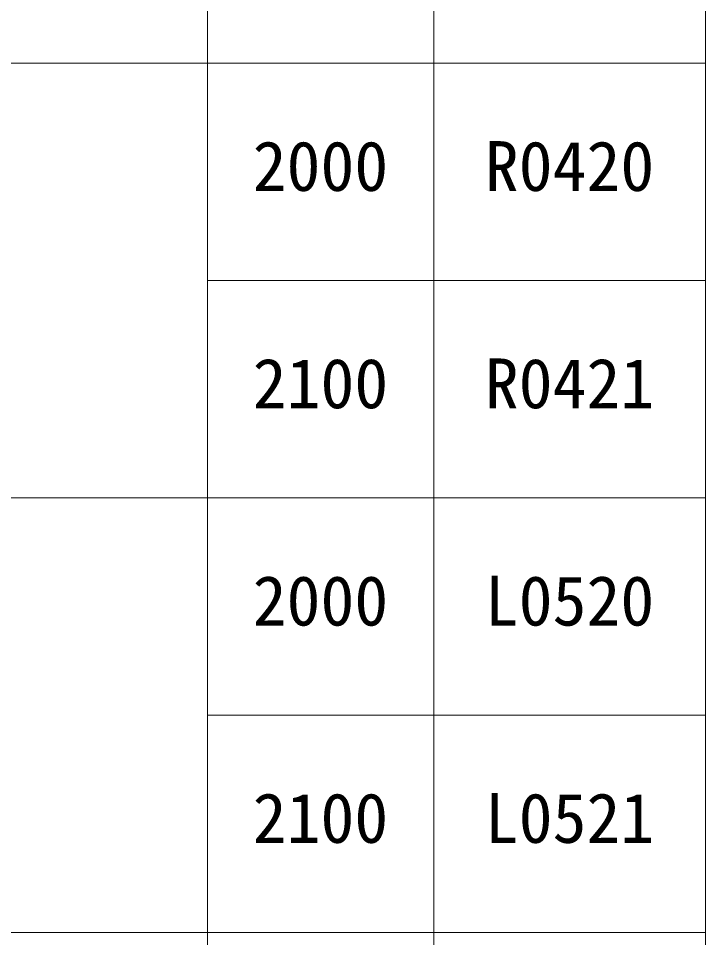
# Model space of a CAD drawing. Units: millimetres at full size, sheet at 1:30; details may follow other scales. Extents: x -6149 to 5151, y -9003 to 3076.
# Drawn here: x -4567 to -3049, y -174 to 1856 of the extents above; entities that cross this region are included whole.
import ezdxf
from ezdxf.enums import TextEntityAlignment as Align

# ---------------------------------------------------------------- set-up
doc = ezdxf.new("R2010")
doc.units = ezdxf.units.MM
doc.header["$LTSCALE"] = 30
doc.linetypes.add('DOUBLE_CHAIN1', pattern=[8.8, 5, -1, 0.6, -0.6, 0.6, -1])
doc.layers.add('0-0', color=7, linetype='DOUBLE_CHAIN1', lineweight=9)
doc.layers.add('0-3', color=7, linetype='DOUBLE_CHAIN1', lineweight=9)
doc.layers.add('0-9', color=7, linetype='Continuous')
doc.styles.add('ＭＳ ゴシック', font='')
doc.styles.get('ＭＳ ゴシック').set_extended_font_data('MS Gothic')

msp = doc.modelspace()

# ---------------------------------------------------------------- linework, layer by layer
at = {"layer": '0-0', "linetype": 'Continuous'}
for p, q in [((-4149.35, 2917.17), (-4149.35, 1757.17)), ((-4149.35, 2917.17), (-4149.35, 1757.17)), ((-3649.35, 2917.17), (-3649.35, 1757.17)), ((-3649.35, 2917.17), (-3649.35, 1757.17)), ((-3049.35, 2917.17), (-3049.35, -3042.83)), ((-5649.35, 1757.17), (-3049.35, 1757.17)), ((-5649.35, 1757.17), (-3286.99, 1757.17)), ((-5649.35, 1757.17), (-3049.35, 1757.17)), ((-4149.35, 1757.17), (-4149.35, 797.17)), ((-4149.35, 1757.17), (-4149.35, 797.17)), ((-3649.35, 1757.17), (-3649.35, 797.17)), ((-3649.35, 1757.17), (-3649.35, 797.17)), ((-3286.99, 1757.17), (-3049.35, 1757.17)), ((-3286.99, 1757.17), (-3049.35, 1757.17)), ((-3049.35, 1277.17), (-4149.35, 1277.17)), ((-3049.35, 1277.17), (-4149.35, 1277.17)), ((-6149.35, 797.17), (-3049.35, 797.17)), ((-6149.35, 797.17), (-3049.35, 797.17)), ((-6149.35, 797.17), (-3049.35, 797.17)), ((-4149.35, 797.17), (-4149.35, -162.83)), ((-4149.35, 797.17), (-4149.35, -162.83)), ((-3649.35, 797.17), (-3649.35, -162.83)), ((-3649.35, 797.17), (-3649.35, -162.83)), ((-3286.99, 797.17), (-3049.35, 797.17)), ((-3286.99, 797.17), (-3049.35, 797.17)), ((-3049.35, 317.17), (-4149.35, 317.17)), ((-3049.35, 317.17), (-4149.35, 317.17)), ((-5649.35, -162.83), (-3049.35, -162.83)), ((-5649.35, -162.83), (-3286.99, -162.83)), ((-5649.35, -162.83), (-3049.35, -162.83)), ((-4149.35, -162.83), (-4149.35, -1122.83)), ((-4149.35, -162.83), (-4149.35, -1122.83)), ((-3649.35, -162.83), (-3649.35, -1122.83)), ((-3649.35, -162.83), (-3649.35, -1122.83)), ((-3286.99, -162.83), (-3049.35, -162.83)), ((-3286.99, -162.83), (-3049.35, -162.83))]:
    msp.add_line(p, q, dxfattribs=at)
msp.add_lwpolyline([(-6149.35, 797.17), (-3286.99, 797.17), (-3049.35, 797.17)], dxfattribs=at)
msp.add_lwpolyline([(-6149.35, 797.17), (-3286.99, 797.17), (-3049.35, 797.17)], dxfattribs=at)
at = {"layer": '0-3', "linetype": 'Continuous'}
for p, q in [((-5649.35, 1757.17), (-3286.99, 1757.17)), ((-6149.35, 797.17), (-3049.35, 797.17)), ((-6149.35, 797.17), (-3286.99, 797.17)), ((-6149.35, 797.17), (-3286.99, 797.17)), ((-5649.35, -162.83), (-3286.99, -162.83))]:
    msp.add_line(p, q, dxfattribs=at)

# ---------------------------------------------------------------- texts
at = {"layer": '0-9', "style": 'ＭＳ ゴシック'}
for s, p in [('2000', (-4049.35, 1442.17)), ('R0420', (-3536.85, 1442.17)), ('2100', (-4049.35, 962.17)), ('R0421', (-3536.85, 962.17)), ('2000', (-4049.35, 482.17)), ('L0520', (-3536.85, 482.17)), ('2100', (-4049.35, 2.17)), ('L0521', (-3536.85, 2.17))]:
    msp.add_text(s, height=110, dxfattribs=at).set_placement(p, align=Align.BOTTOM_LEFT)

doc.saveas('drawing.dxf')
